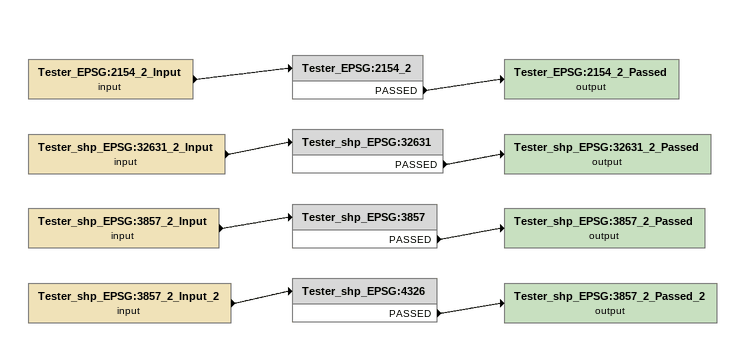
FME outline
Tester_EPSG:2154_2_Input (input)
    -> Tester_EPSG:2154_2
Tester_EPSG:2154_2
    PASSED -> Tester_EPSG:2154_2_Passed (output)
Tester_EPSG:2154_2_Passed (output)
Tester_shp_EPSG:32631_2_Input (input)
    -> Tester_shp_EPSG:32631
Tester_shp_EPSG:32631
    PASSED -> Tester_shp_EPSG:32631_2_Passed (output)
Tester_shp_EPSG:32631_2_Passed (output)
Tester_shp_EPSG:3857_2_Input (input)
    -> Tester_shp_EPSG:3857
Tester_shp_EPSG:3857
    PASSED -> Tester_shp_EPSG:3857_2_Passed (output)
Tester_shp_EPSG:3857_2_Passed (output)
Tester_shp_EPSG:3857_2_Input_2 (input)
    -> Tester_shp_EPSG:4326
Tester_shp_EPSG:4326
    PASSED -> Tester_shp_EPSG:3857_2_Passed_2 (output)
Tester_shp_EPSG:3857_2_Passed_2 (output)
